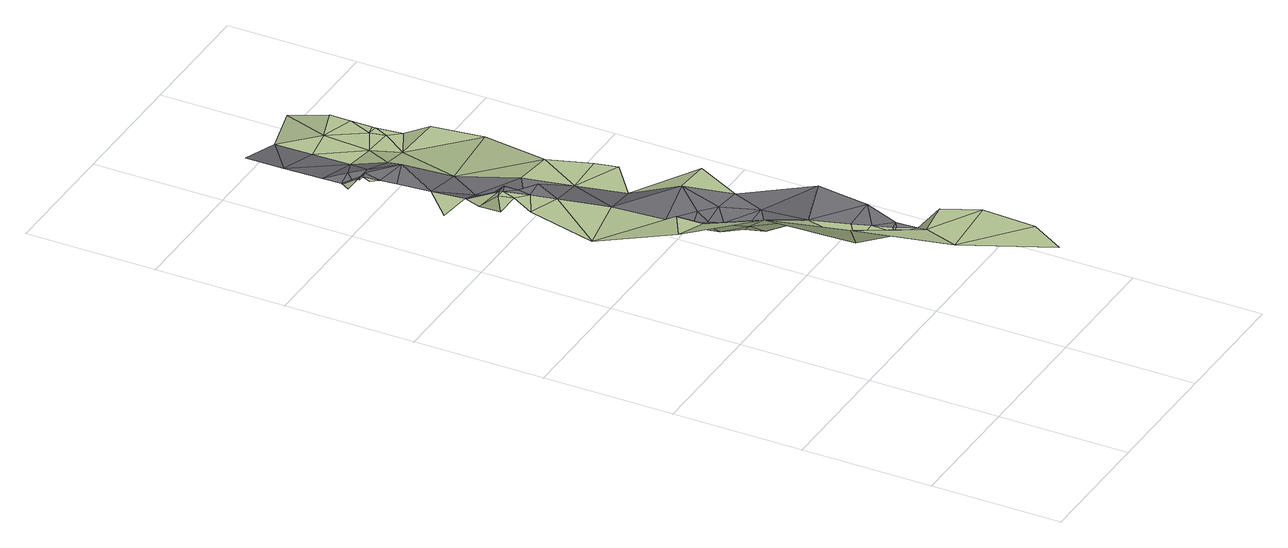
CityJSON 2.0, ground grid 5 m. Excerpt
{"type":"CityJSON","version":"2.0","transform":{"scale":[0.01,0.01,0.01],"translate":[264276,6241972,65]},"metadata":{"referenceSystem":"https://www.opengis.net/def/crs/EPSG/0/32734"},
"CityObjects":{
"terrain1":{"type":"TINRelief","geometry":[{"type":"CompositeSurface","lod":"1","boundaries":[[[0,1,2]],[[1,3,4]],[[5,0,6]],[[7,3,8]],[[2,1,9]],[[2,6,0]],[[4,3,7]],[[1,10,9]],[[1,4,10]],[[8,11,12]],[[5,6,13]],[[14,2,9]],[[6,2,15]],[[7,16,4]],[[8,17,7]],[[18,5,19]],[[15,2,14]],[[5,13,20]],[[14,9,21]],[[5,20,19]],[[8,12,17]],[[6,15,22]],[[23,21,9]],[[24,4,16]],[[9,10,23]],[[10,4,25]],[[26,16,7]],[[22,13,6]],[[4,24,25]],[[27,15,14]],[[14,28,27]],[[29,30,31]],[[32,26,7]],[[28,14,21]],[[22,15,27]],[[33,29,31]],[[17,32,7]],[[18,34,30]],[[35,24,16]],[[35,16,36]],[[36,16,26]],[[19,34,18]],[[31,30,37]],[[38,33,31]],[[37,30,34]],[[31,37,38]],[[39,40,41]],[[38,41,33]],[[42,43,44]],[[45,42,46]],[[47,48,46]],[[49,50,51]],[[51,50,52]],[[52,53,54]],[[54,55,56]],[[55,57,56]],[[54,53,58]],[[54,58,55]],[[57,59,60]],[[60,61,62]],[[55,63,57]],[[62,61,64]],[[61,60,59]],[[59,57,63]],[[65,64,66]],[[66,64,61]],[[59,67,61]],[[66,61,68]],[[69,59,63]],[[68,61,67]],[[59,70,67]],[[70,59,69]],[[66,71,65]],[[66,68,72]],[[67,73,68]],[[73,67,70]],[[73,74,68]],[[72,68,74]],[[66,72,75]],[[66,75,71]]]}]},
"road1":{"type":"Road","attributes":{"highway":"tertiary","name":"Upper Roodebloem Road","surface":"asphalt","lanes":1,"width":2.2,"oneway":"yes"},"geometry":[{"type":"MultiSurface","lod":"1","boundaries":[[[27,28,76]],[[76,28,21]],[[22,27,77]],[[76,77,27]],[[35,78,24]],[[35,36,78]],[[78,36,26]],[[79,13,22]],[[77,79,22]],[[21,23,80]],[[10,80,23]],[[76,21,80]],[[25,81,10]],[[81,25,24]],[[37,34,82]],[[83,77,76]],[[38,37,84]],[[81,24,78]],[[19,85,34]],[[82,84,37]],[[41,38,86]],[[83,79,77]],[[84,86,38]],[[85,82,34]],[[51,20,13]],[[76,80,83]],[[20,54,19]],[[51,13,79]],[[82,87,84]],[[84,87,86]],[[80,10,88]],[[85,87,82]],[[10,81,88]],[[86,89,41]],[[89,39,41]],[[19,54,85]],[[83,51,79]],[[90,42,44]],[[46,42,90]],[[49,83,80]],[[39,91,92]],[[89,86,87]],[[47,46,93]],[[90,93,46]],[[20,51,52]],[[91,44,92]],[[20,52,54]],[[54,87,85]],[[90,44,91]],[[49,51,83]],[[88,49,80]],[[94,47,93]],[[95,47,94]],[[93,90,96]],[[89,57,39]],[[87,56,89]],[[39,57,91]],[[93,96,94]],[[91,96,90]],[[54,56,87]],[[56,57,89]],[[97,95,62]],[[94,62,95]],[[91,60,96]],[[62,94,96]],[[57,60,91]],[[65,98,97]],[[96,60,62]],[[64,97,62]],[[65,97,64]]]}]}
},
"vertices":[
[111,1295,360],[189,1003,460],[213,1250,360],[266,712,460],[384,752,330],[34,1587,290],[209,1354,360],[463,517,410],[419,387,410],[268,1101,360],[439,964,330],[571,62,410],[650,195,410],[302,1442,270],[316,1240,270],[306,1295,270],[504,667,330],[661,404,410],[104,1862,290],[218,1818,290],[260,1630,290],[370,1173,270],[323,1348,270],[393,1104,270],[509,755,330],[486,824,330],[568,606,330],[344,1254,270],[347,1243,270],[55,1953,290],[158,1953,290],[142,2007,290],[599,539,410],[135,2078,230],[197,1913,290],[532,685,330],[537,674,330],[176,2007,290],[174,2019,290],[147,2269,230],[30,2157,230],[161,2144,230],[121,2518,230],[104,2485,230],[127,2456,230],[96,2521,230],[120,2527,230],[119,2601,180],[98,2564,180],[557,1307,270],[648,1483,270],[516,1492,270],[474,1678,210],[608,1784,210],[433,1863,210],[534,2032,210],[392,2048,210],[366,2293,160],[591,1870,210],[489,2556,110],[340,2537,160],[448,2664,110],[337,2681,110],[638,2315,160],[334,2825,110],[331,2970,110],[462,2848,110],[560,2657,110],[547,2716,110],[612,2513,160],[599,2612,110],[585,3053,60],[585,2807,110],[586,2711,110],[585,2725,110],[585,2889,110],
[374,1257,270],[354,1306,270],[565,691,330],[398,1372,270],[506,1180,270],[622,831,330],[209,1965,290],[456,1318,270],[208,2018,290],[275,1922,290],[192,2084,230],[306,1993,210],[648,1034,330],[294,2176,160],[145,2524,230],[253,2438,230],[134,2393,230],[137,2564,180],[189,2614,180],[117,2674,180],[240,2564,180],[114,2821,180],[111,2967,180]
]}
